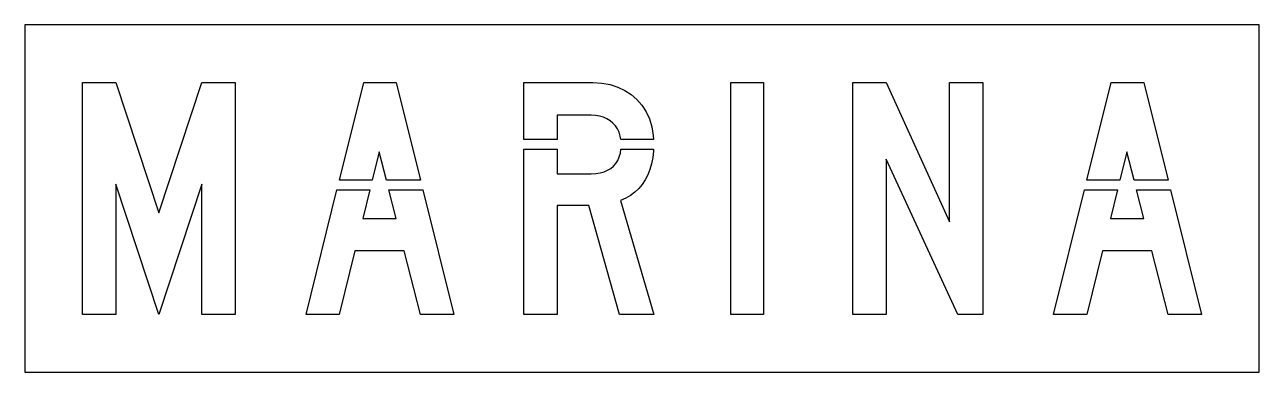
# Model space of a CAD drawing. Extents: x 0 to 64, y 0 to 18.
import ezdxf

# ---------------------------------------------------------------- set-up
doc = ezdxf.new("R2010")
doc.units = 0
doc.layers.add('CUT', color=7, linetype='Continuous')
doc.layers.add('OUTSIDE', color=1, linetype='Continuous')

msp = doc.modelspace()

# ---------------------------------------------------------------- linework, layer by layer
at = {"layer": 'CUT'}
for points in [[(4.7256, 9.7368), (4.7256, 3), (3, 3), (3, 15), (4.7256, 15), (6.9576, 8.2632), (9.1896, 15), (10.9152, 15), (10.9152, 3), (9.1896, 3), (9.1896, 9.7368), (6.9576, 3)], [(17.5726, 15), (19.2574, 15), (20.5164, 9.9458), (18.751, 9.9458), (18.373, 11.4216), (18.0131, 9.9458), (16.3136, 9.9458)], [(30.4929, 12.9048), (30.3465, 13.0272), (30.1821, 13.1292), (30.0009, 13.2096), (29.8029, 13.2684), (29.5917, 13.3032), (29.3661, 13.3152), (27.5973, 13.3152), (27.5973, 12.0506), (25.8717, 12.0506), (25.8717, 15), (29.4501, 15), (29.9109, 14.9736), (30.3417, 14.898), (30.7425, 14.772), (31.1109, 14.6004), (31.4445, 14.3844), (31.7397, 14.1264), (31.9965, 13.8276), (32.2101, 13.4904), (32.3817, 13.1172), (32.5053, 12.7092), (32.5821, 12.27), (32.5944, 12.0506), (30.9058, 12.0506), (30.8733, 12.234), (30.8109, 12.4272), (30.7257, 12.6048), (30.6189, 12.7644)], [(38.2963, 3), (36.6127, 3), (36.6127, 15), (38.2963, 15)], [(42.933, 3), (42.933, 15), (44.6586, 15), (47.943, 7.8), (47.943, 15), (49.6698, 15), (49.6698, 3), (48.3642, 3), (44.6586, 11.0424), (44.6586, 3)], [(58.0108, 15), (59.2698, 9.9458), (57.5043, 9.9458), (57.1264, 11.4216), (56.7664, 9.9458), (55.067, 9.9458), (56.326, 15)], [(27.5973, 11.5486), (27.5973, 10.284), (29.3661, 10.284), (29.6085, 10.296), (29.8329, 10.3296), (30.0357, 10.3848), (30.2193, 10.4616), (30.3825, 10.56), (30.5241, 10.6788), (30.6453, 10.818), (30.7449, 10.9764), (30.8229, 11.1552), (30.8793, 11.352), (30.91, 11.5486), (32.5999, 11.5486), (32.5965, 11.4504), (32.5593, 11.1168), (32.4981, 10.8012), (32.4129, 10.5036), (32.3037, 10.2264), (32.1717, 9.9684), (32.0145, 9.732), (31.8345, 9.5172), (31.6317, 9.3252), (31.4049, 9.1572), (31.1541, 9.0132), (30.8817, 8.8944), (32.6085, 3), (30.8397, 3), (29.2401, 8.6424), (27.5973, 8.6424), (27.5973, 3), (25.8717, 3), (25.8717, 11.5486)], [(17.8906, 9.4438), (17.5306, 7.968), (19.2574, 7.968), (18.8795, 9.4438), (20.6415, 9.4438), (22.2466, 3), (20.5198, 3), (19.6774, 6.2844), (17.1094, 6.2844), (16.309, 3), (14.5834, 3), (16.1886, 9.4438)], [(56.644, 9.4438), (56.284, 7.968), (58.0108, 7.968), (57.6329, 9.4438), (59.3948, 9.4438), (61, 3), (59.2732, 3), (58.4308, 6.2844), (55.8628, 6.2844), (55.0624, 3), (53.3368, 3), (54.942, 9.4438)]]:
    msp.add_lwpolyline(points, close=True, dxfattribs=at)
at = {"layer": 'OUTSIDE'}
msp.add_lwpolyline([(0, 0), (64, 0), (64, 18), (0, 18)], close=True, dxfattribs=at)

doc.saveas('drawing.dxf')
